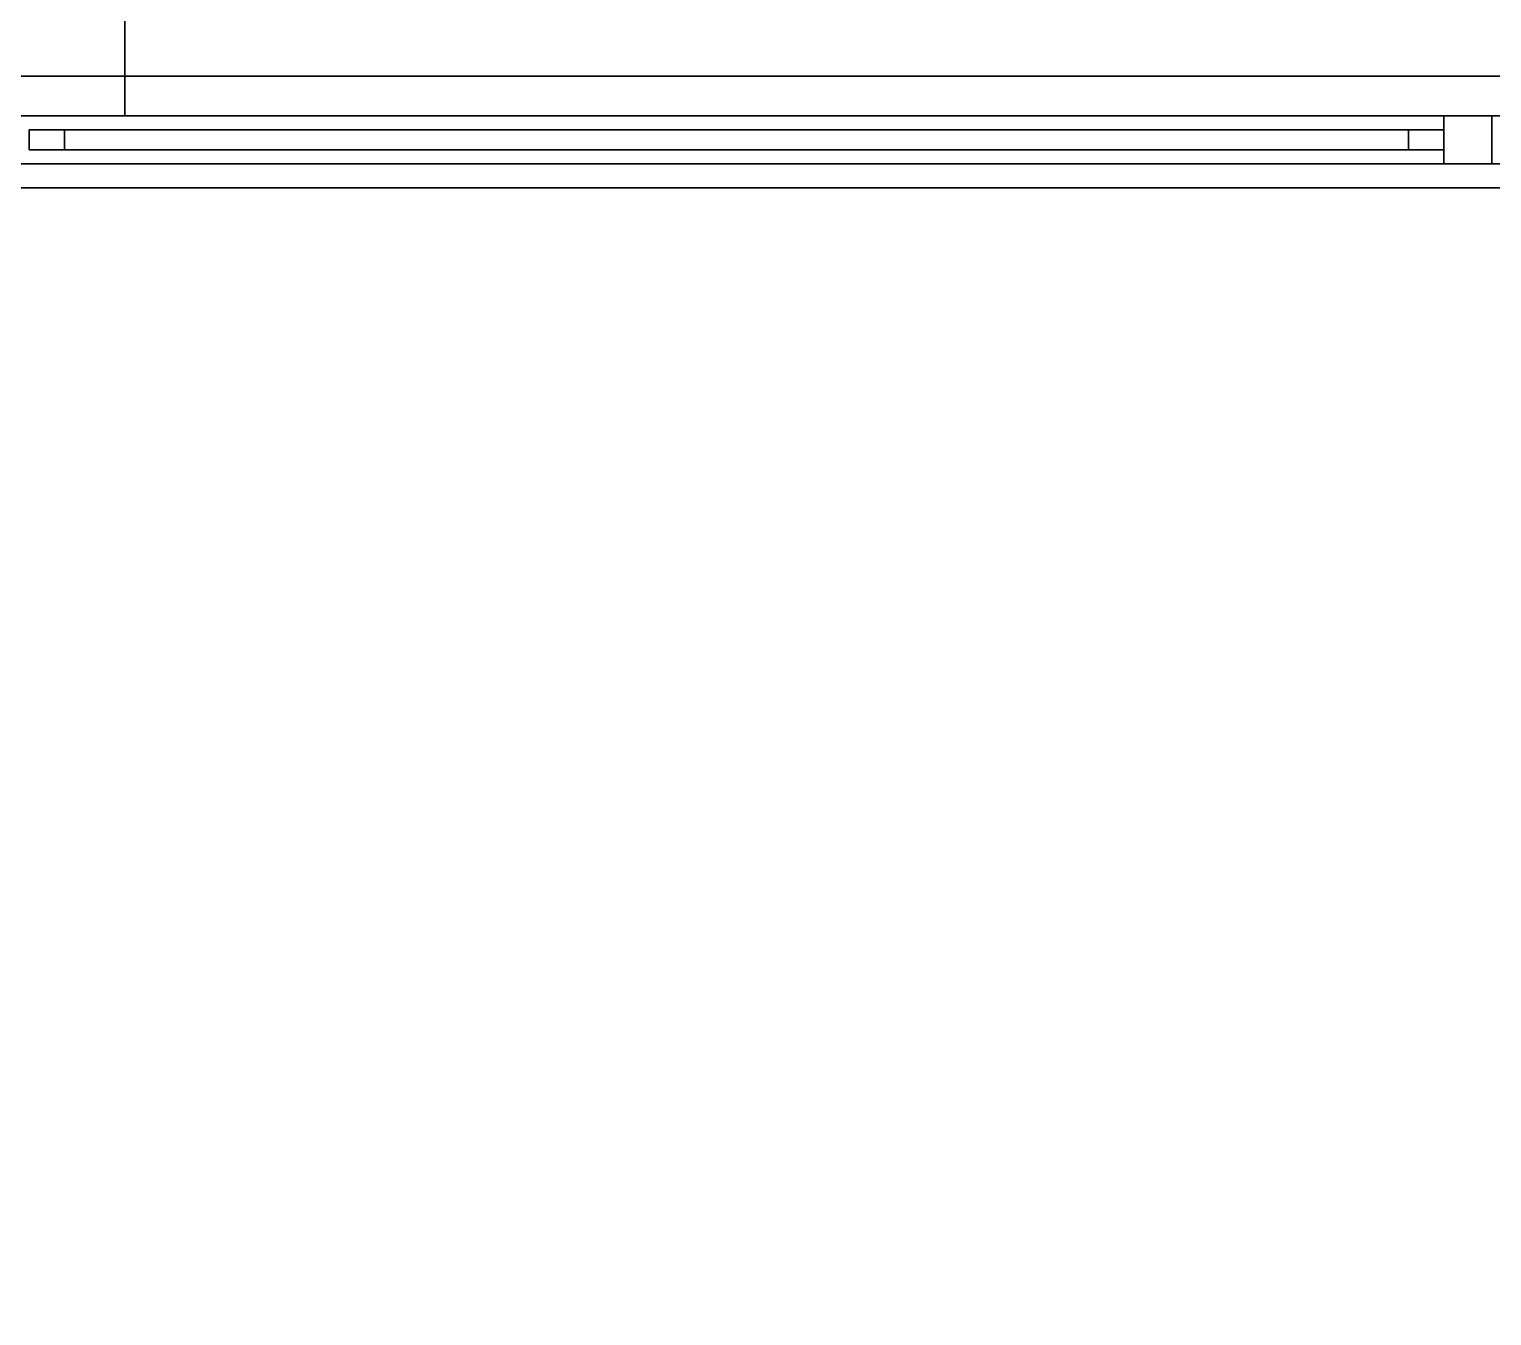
# Model space of a CAD drawing. Header units: millimetres. Extents: x -11 to 11, y -5.8 to 5.8.
# Drawn here: x 7.03 to 8.865, y 1.732 to 3.346 of the extents above; entities that cross this region are included whole.
import ezdxf

# ---------------------------------------------------------------- set-up
doc = ezdxf.new("R2010")
doc.units = ezdxf.units.MM
for name, color, linetype in [('copertura', 8, 'Continuous'), ('cordolo', 251, 'Continuous'), ('cromato', 251, 'Continuous'), ('frangivento', 7, 'Continuous'), ('pavimento', 7, 'Continuous'), ('pavimento_balcone', 254, 'Continuous'), ('pavimento_pt', 7, 'Continuous'), ('rolf', 254, 'Continuous'), ('solaio', 7, 'Continuous'), ('vetro', 249, 'Continuous')]:
    doc.layers.add(name, color=color, linetype=linetype)

msp = doc.modelspace()

# ---------------------------------------------------------------- linework, layer by layer
at = {"layer": 'copertura'}
msp.add_3dface([(0, 4.2375, 6.3), (0, -0.0125, 6.3), (11, -0.0125, 6.3), (11, 4.2375, 6.3)], dxfattribs=at)
at = {"layer": 'cordolo'}
for points in [[(10.7, 3.2875), (10.7, 3.2375), (3.3, 3.2375), (3.3, 3.2875)], [(3.3, 3.2875, 0.05), (3.3, 3.2375, 0.05), (10.7, 3.2375, 0.05), (10.7, 3.2875, 0.05)], [(10.7, 3.2875, 0.05), (3.3, 3.2875, 0.05), (3.3, 3.2875), (10.7, 3.2875)], [(3.3, 3.2375), (10.7, 3.2375), (10.7, 3.2375, 0.05), (3.3, 3.2375, 0.05)]]:
    msp.add_3dface(points, dxfattribs=at)
at = {"layer": 'cromato'}
for points in [[(8.865, 3.2375), (8.865, 3.1775), (8.805, 3.1775), (8.805, 3.2375)], [(8.805, 3.2375, 2.7), (8.805, 3.1775, 2.7), (8.865, 3.1775, 2.7), (8.865, 3.2375, 2.7)], [(8.805, 3.2375), (8.805, 3.1775), (8.805, 3.1775, 2.7), (8.805, 3.2375, 2.7)], [(8.865, 3.2375, 2.7), (8.805, 3.2375, 2.7), (8.805, 3.2375), (8.865, 3.2375)], [(8.865, 3.2375, 3), (8.865, 3.1775, 3), (8.805, 3.1775, 3), (8.805, 3.2375, 3)], [(8.805, 3.2375, 5.7), (8.805, 3.1775, 5.7), (8.865, 3.1775, 5.7), (8.865, 3.2375, 5.7)], [(8.805, 3.2375, 3), (8.805, 3.1775, 3), (8.805, 3.1775, 5.7), (8.805, 3.2375, 5.7)], [(8.865, 3.2375, 5.7), (8.805, 3.2375, 5.7), (8.805, 3.2375, 3), (8.865, 3.2375, 3)], [(8.865, 3.1775), (8.865, 3.2375), (8.865, 3.2375, 2.7), (8.865, 3.1775, 2.7)], [(8.865, 3.1775, 3), (8.865, 3.2375, 3), (8.865, 3.2375, 5.7), (8.865, 3.1775, 5.7)], [(8.805, 3.1775), (8.865, 3.1775), (8.865, 3.1775, 2.7), (8.805, 3.1775, 2.7)], [(8.805, 3.1775, 3), (8.865, 3.1775, 3), (8.865, 3.1775, 5.7), (8.805, 3.1775, 5.7)]]:
    msp.add_3dface(points, dxfattribs=at)
at = {"layer": 'frangivento'}
for points in [[(7.03, 3.22, 3.2025), (7.03, 3.22, 3.27), (8.805, 3.22, 3.27), (8.805, 3.22, 3.2025)], [(7.03, 3.195, 3.2025), (7.03, 3.195, 3.27), (7.03, 3.22, 3.27), (7.03, 3.22, 3.2025)], [(7.03, 3.195, 3.27), (8.805, 3.195, 3.27), (8.805, 3.22, 3.27), (7.03, 3.22, 3.27)], [(8.805, 3.195, 3.2025), (7.03, 3.195, 3.2025), (7.03, 3.22, 3.2025), (8.805, 3.22, 3.2025)], [(7.03, 3.22, 3.405), (7.03, 3.22, 3.4725), (8.805, 3.22, 3.4725), (8.805, 3.22, 3.405)], [(7.03, 3.195, 3.405), (7.03, 3.195, 3.4725), (7.03, 3.22, 3.4725), (7.03, 3.22, 3.405)], [(7.03, 3.195, 3.4725), (8.805, 3.195, 3.4725), (8.805, 3.22, 3.4725), (7.03, 3.22, 3.4725)], [(8.805, 3.195, 3.405), (7.03, 3.195, 3.405), (7.03, 3.22, 3.405), (8.805, 3.22, 3.405)], [(7.03, 3.22, 3.6075), (7.03, 3.22, 3.675), (8.805, 3.22, 3.675), (8.805, 3.22, 3.6075)], [(7.03, 3.195, 3.6075), (7.03, 3.195, 3.675), (7.03, 3.22, 3.675), (7.03, 3.22, 3.6075)], [(7.03, 3.195, 3.675), (8.805, 3.195, 3.675), (8.805, 3.22, 3.675), (7.03, 3.22, 3.675)], [(8.805, 3.195, 3.6075), (7.03, 3.195, 3.6075), (7.03, 3.22, 3.6075), (8.805, 3.22, 3.6075)], [(7.03, 3.22, 3.81), (7.03, 3.22, 3.8775), (8.805, 3.22, 3.8775), (8.805, 3.22, 3.81)], [(7.03, 3.195, 3.81), (7.03, 3.195, 3.8775), (7.03, 3.22, 3.8775), (7.03, 3.22, 3.81)], [(7.03, 3.195, 3.8775), (8.805, 3.195, 3.8775), (8.805, 3.22, 3.8775), (7.03, 3.22, 3.8775)], [(8.805, 3.195, 3.81), (7.03, 3.195, 3.81), (7.03, 3.22, 3.81), (8.805, 3.22, 3.81)], [(7.03, 3.22, 4.0125), (7.03, 3.22, 4.08), (8.805, 3.22, 4.08), (8.805, 3.22, 4.0125)], [(7.03, 3.195, 4.0125), (7.03, 3.195, 4.08), (7.03, 3.22, 4.08), (7.03, 3.22, 4.0125)], [(7.03, 3.195, 4.08), (8.805, 3.195, 4.08), (8.805, 3.22, 4.08), (7.03, 3.22, 4.08)], [(8.805, 3.195, 4.0125), (7.03, 3.195, 4.0125), (7.03, 3.22, 4.0125), (8.805, 3.22, 4.0125)], [(7.03, 3.22, 4.215), (7.03, 3.22, 4.2825), (8.805, 3.22, 4.2825), (8.805, 3.22, 4.215)], [(7.03, 3.195, 4.215), (7.03, 3.195, 4.2825), (7.03, 3.22, 4.2825), (7.03, 3.22, 4.215)], [(7.03, 3.195, 4.2825), (8.805, 3.195, 4.2825), (8.805, 3.22, 4.2825), (7.03, 3.22, 4.2825)], [(8.805, 3.195, 4.215), (7.03, 3.195, 4.215), (7.03, 3.22, 4.215), (8.805, 3.22, 4.215)], [(7.03, 3.22, 4.4175), (7.03, 3.22, 4.485), (8.805, 3.22, 4.485), (8.805, 3.22, 4.4175)], [(7.03, 3.195, 4.4175), (7.03, 3.195, 4.485), (7.03, 3.22, 4.485), (7.03, 3.22, 4.4175)], [(7.03, 3.195, 4.485), (8.805, 3.195, 4.485), (8.805, 3.22, 4.485), (7.03, 3.22, 4.485)], [(8.805, 3.195, 4.4175), (7.03, 3.195, 4.4175), (7.03, 3.22, 4.4175), (8.805, 3.22, 4.4175)], [(7.03, 3.22, 4.62), (7.03, 3.22, 4.6875), (8.805, 3.22, 4.6875), (8.805, 3.22, 4.62)], [(7.03, 3.195, 4.62), (7.03, 3.195, 4.6875), (7.03, 3.22, 4.6875), (7.03, 3.22, 4.62)], [(7.03, 3.195, 4.6875), (8.805, 3.195, 4.6875), (8.805, 3.22, 4.6875), (7.03, 3.22, 4.6875)], [(8.805, 3.195, 4.62), (7.03, 3.195, 4.62), (7.03, 3.22, 4.62), (8.805, 3.22, 4.62)], [(7.03, 3.22, 4.8225), (7.03, 3.22, 4.89), (8.805, 3.22, 4.89), (8.805, 3.22, 4.8225)], [(7.03, 3.195, 4.8225), (7.03, 3.195, 4.89), (7.03, 3.22, 4.89), (7.03, 3.22, 4.8225)], [(7.03, 3.195, 4.89), (8.805, 3.195, 4.89), (8.805, 3.22, 4.89), (7.03, 3.22, 4.89)], [(8.805, 3.195, 4.8225), (7.03, 3.195, 4.8225), (7.03, 3.22, 4.8225), (8.805, 3.22, 4.8225)], [(7.03, 3.22, 5.025), (7.03, 3.22, 5.0925), (8.805, 3.22, 5.0925), (8.805, 3.22, 5.025)], [(7.03, 3.195, 5.025), (7.03, 3.195, 5.0925), (7.03, 3.22, 5.0925), (7.03, 3.22, 5.025)], [(7.03, 3.195, 5.0925), (8.805, 3.195, 5.0925), (8.805, 3.22, 5.0925), (7.03, 3.22, 5.0925)], [(8.805, 3.195, 5.025), (7.03, 3.195, 5.025), (7.03, 3.22, 5.025), (8.805, 3.22, 5.025)], [(7.03, 3.22, 5.2275), (7.03, 3.22, 5.295), (8.805, 3.22, 5.295), (8.805, 3.22, 5.2275)], [(7.03, 3.195, 5.2275), (7.03, 3.195, 5.295), (7.03, 3.22, 5.295), (7.03, 3.22, 5.2275)], [(7.03, 3.195, 5.295), (8.805, 3.195, 5.295), (8.805, 3.22, 5.295), (7.03, 3.22, 5.295)], [(8.805, 3.195, 5.2275), (7.03, 3.195, 5.2275), (7.03, 3.22, 5.2275), (8.805, 3.22, 5.2275)], [(7.03, 3.22, 5.43), (7.03, 3.22, 5.4975), (8.805, 3.22, 5.4975), (8.805, 3.22, 5.43)], [(7.03, 3.195, 5.43), (7.03, 3.195, 5.4975), (7.03, 3.22, 5.4975), (7.03, 3.22, 5.43)], [(7.03, 3.195, 5.4975), (8.805, 3.195, 5.4975), (8.805, 3.22, 5.4975), (7.03, 3.22, 5.4975)], [(8.805, 3.195, 5.43), (7.03, 3.195, 5.43), (7.03, 3.22, 5.43), (8.805, 3.22, 5.43)], [(7.03, 3.22, 5.6325), (7.03, 3.22, 5.7), (8.805, 3.22, 5.7), (8.805, 3.22, 5.6325)], [(7.03, 3.195, 5.6325), (7.03, 3.195, 5.7), (7.03, 3.22, 5.7), (7.03, 3.22, 5.6325)], [(7.03, 3.195, 5.7), (8.805, 3.195, 5.7), (8.805, 3.22, 5.7), (7.03, 3.22, 5.7)], [(8.805, 3.195, 5.6325), (7.03, 3.195, 5.6325), (7.03, 3.22, 5.6325), (8.805, 3.22, 5.6325)], [(7.03, 3.22, 3), (7.03, 3.22, 5.7), (7.0744, 3.22, 5.7), (7.0744, 3.22, 3)], [(7.03, 3.195, 3), (7.03, 3.195, 5.7), (7.03, 3.22, 5.7), (7.03, 3.22, 3)], [(7.03, 3.195, 5.7), (7.0744, 3.195, 5.7), (7.0744, 3.22, 5.7), (7.03, 3.22, 5.7)], [(7.0744, 3.195, 3), (7.03, 3.195, 3), (7.03, 3.22, 3), (7.0744, 3.22, 3)], [(7.03, 3.195, 3), (7.03, 3.195, 3), (7.03, 3.22, 3)], [(7.0744, 3.195, 5.7), (7.0744, 3.195, 3), (7.0744, 3.22, 3), (7.0744, 3.22, 5.7)], [(8.7606, 3.22, 3), (8.7606, 3.22, 5.7), (8.805, 3.22, 5.7), (8.805, 3.22, 3)], [(8.7606, 3.195, 3), (8.7606, 3.195, 5.7), (8.7606, 3.22, 5.7), (8.7606, 3.22, 3)], [(8.7606, 3.195, 5.7), (8.805, 3.195, 5.7), (8.805, 3.22, 5.7), (8.7606, 3.22, 5.7)], [(8.805, 3.195, 3), (8.7606, 3.195, 3), (8.7606, 3.22, 3), (8.805, 3.22, 3)], [(8.7606, 3.195, 3), (8.7606, 3.195, 3), (8.7606, 3.22, 3)], [(8.805, 3.195, 3.27), (8.805, 3.195, 3.2025), (8.805, 3.22, 3.2025), (8.805, 3.22, 3.27)], [(8.805, 3.195, 3.4725), (8.805, 3.195, 3.405), (8.805, 3.22, 3.405), (8.805, 3.22, 3.4725)], [(8.805, 3.195, 3.675), (8.805, 3.195, 3.6075), (8.805, 3.22, 3.6075), (8.805, 3.22, 3.675)], [(8.805, 3.195, 3.8775), (8.805, 3.195, 3.81), (8.805, 3.22, 3.81), (8.805, 3.22, 3.8775)], [(8.805, 3.195, 4.08), (8.805, 3.195, 4.0125), (8.805, 3.22, 4.0125), (8.805, 3.22, 4.08)], [(8.805, 3.195, 4.2825), (8.805, 3.195, 4.215), (8.805, 3.22, 4.215), (8.805, 3.22, 4.2825)], [(8.805, 3.195, 4.485), (8.805, 3.195, 4.4175), (8.805, 3.22, 4.4175), (8.805, 3.22, 4.485)], [(8.805, 3.195, 4.6875), (8.805, 3.195, 4.62), (8.805, 3.22, 4.62), (8.805, 3.22, 4.6875)], [(8.805, 3.195, 4.89), (8.805, 3.195, 4.8225), (8.805, 3.22, 4.8225), (8.805, 3.22, 4.89)], [(8.805, 3.195, 5.0925), (8.805, 3.195, 5.025), (8.805, 3.22, 5.025), (8.805, 3.22, 5.0925)], [(8.805, 3.195, 5.295), (8.805, 3.195, 5.2275), (8.805, 3.22, 5.2275), (8.805, 3.22, 5.295)], [(8.805, 3.195, 5.4975), (8.805, 3.195, 5.43), (8.805, 3.22, 5.43), (8.805, 3.22, 5.4975)], [(8.805, 3.195, 5.7), (8.805, 3.195, 5.6325), (8.805, 3.22, 5.6325), (8.805, 3.22, 5.7)], [(8.805, 3.195, 5.7), (8.805, 3.195, 3), (8.805, 3.22, 3), (8.805, 3.22, 5.7)], [(7.03, 3.195, 3.2025), (7.03, 3.195, 3.27), (8.805, 3.195, 3.27), (8.805, 3.195, 3.2025)], [(7.03, 3.195, 3.405), (7.03, 3.195, 3.4725), (8.805, 3.195, 3.4725), (8.805, 3.195, 3.405)], [(7.03, 3.195, 3.6075), (7.03, 3.195, 3.675), (8.805, 3.195, 3.675), (8.805, 3.195, 3.6075)], [(7.03, 3.195, 3.81), (7.03, 3.195, 3.8775), (8.805, 3.195, 3.8775), (8.805, 3.195, 3.81)], [(7.03, 3.195, 4.0125), (7.03, 3.195, 4.08), (8.805, 3.195, 4.08), (8.805, 3.195, 4.0125)], [(7.03, 3.195, 4.215), (7.03, 3.195, 4.2825), (8.805, 3.195, 4.2825), (8.805, 3.195, 4.215)], [(7.03, 3.195, 4.4175), (7.03, 3.195, 4.485), (8.805, 3.195, 4.485), (8.805, 3.195, 4.4175)], [(7.03, 3.195, 4.62), (7.03, 3.195, 4.6875), (8.805, 3.195, 4.6875), (8.805, 3.195, 4.62)], [(7.03, 3.195, 4.8225), (7.03, 3.195, 4.89), (8.805, 3.195, 4.89), (8.805, 3.195, 4.8225)], [(7.03, 3.195, 5.025), (7.03, 3.195, 5.0925), (8.805, 3.195, 5.0925), (8.805, 3.195, 5.025)], [(7.03, 3.195, 5.2275), (7.03, 3.195, 5.295), (8.805, 3.195, 5.295), (8.805, 3.195, 5.2275)], [(7.03, 3.195, 5.43), (7.03, 3.195, 5.4975), (8.805, 3.195, 5.4975), (8.805, 3.195, 5.43)], [(7.03, 3.195, 5.6325), (7.03, 3.195, 5.7), (8.805, 3.195, 5.7), (8.805, 3.195, 5.6325)], [(7.03, 3.195, 3), (7.03, 3.195, 5.7), (7.0744, 3.195, 5.7), (7.0744, 3.195, 3)], [(8.7606, 3.195, 3), (8.7606, 3.195, 5.7), (8.805, 3.195, 5.7), (8.805, 3.195, 3)]]:
    msp.add_3dface(points, dxfattribs=at)
at = {"layer": 'pavimento'}
for points in [[(7, 3.2375), (7, 0.7375), (10.7, 0.7375), (10.7, 3.2375)], [(7, 3.2375, 3), (7, 0.7375, 3), (10.7, 0.7375, 3), (10.7, 3.2375, 3)]]:
    msp.add_3dface(points, dxfattribs=at)
at = {"layer": 'pavimento_balcone'}
msp.add_3dface([(3.3, 5.7375, 3), (3.3, 3.2375, 3), (10.7, 3.2375, 3), (10.7, 5.7375, 3)], dxfattribs=at)
at = {"layer": 'pavimento_pt'}
for points in [[(7.15, 3.2375), (5.225, 3.2375), (5.225, 4.4875), (7.15, 4.4875)], [(9.075, 3.2375), (7.15, 3.2375), (7.15, 4.4875), (9.075, 4.4875)]]:
    msp.add_3dface(points, dxfattribs=at)
at = {"layer": 'rolf'}
for points in [[(7.15, 4.4875, 2.7), (7.15, 3.2375, 2.7), (3.3, 3.2375, 2.7), (3.3, 4.4875, 2.7)], [(10.7, 4.4875, 2.7), (10.7, 3.2375, 2.7), (7.15, 3.2375, 2.7), (7.15, 4.4875, 2.7)], [(0, 4.2375, 5.8), (0, -0.0125, 5.8), (10.7, -0.0125, 5.8), (10.7, 4.2375, 5.8)], [(10.7, 3.2375, 2.7), (10.7, 0.7375, 2.7), (7, 0.7375, 2.7), (7, 3.2375, 2.7)]]:
    msp.add_3dface(points, dxfattribs=at)
at = {"layer": 'solaio'}
for points in [[(3.3, 3.2375, 2.7), (7.15, 3.2375, 2.7), (7.15, 3.2375, 2.85), (3.3, 3.2375, 2.85)], [(3.3, 3.2375, 2.85), (7.15, 3.2375, 2.85), (7.15, 3.2375, 3), (3.3, 3.2375, 3)], [(10.7, 3.2375, 3), (7, 3.2375, 3), (7, 3.2375, 2.85), (10.7, 3.2375, 2.85)], [(10.7, 3.2375, 2.85), (7, 3.2375, 2.85), (7, 3.2375, 2.7), (10.7, 3.2375, 2.7)], [(7.15, 3.2375, 2.7), (11, 3.2375, 2.7), (11, 3.2375, 2.85), (7.15, 3.2375, 2.85)], [(7.15, 3.2375, 2.85), (11, 3.2375, 2.85), (11, 3.2375, 3), (7.15, 3.2375, 3)]]:
    msp.add_3dface(points, dxfattribs=at)
at = {"layer": 'vetro'}
for points in [[(10.7, 3.1775), (10.7, 3.1475), (3.3, 3.1475), (3.3, 3.1775)], [(3.3, 3.1775, 2.7), (3.3, 3.1475, 2.7), (10.7, 3.1475, 2.7), (10.7, 3.1775, 2.7)], [(10.7, 3.1775, 2.7), (3.3, 3.1775, 2.7), (3.3, 3.1775), (10.7, 3.1775)], [(10.7, 3.1775, 3), (10.7, 3.1475, 3), (3.3, 3.1475, 3), (3.3, 3.1775, 3)], [(3.3, 3.1775, 5.7), (3.3, 3.1475, 5.7), (10.7, 3.1475, 5.7), (10.7, 3.1775, 5.7)], [(10.7, 3.1775, 5.7), (3.3, 3.1775, 5.7), (3.3, 3.1775, 3), (10.7, 3.1775, 3)], [(3.3, 3.1475), (10.7, 3.1475), (10.7, 3.1475, 2.7), (3.3, 3.1475, 2.7)], [(3.3, 3.1475, 3), (10.7, 3.1475, 3), (10.7, 3.1475, 5.7), (3.3, 3.1475, 5.7)]]:
    msp.add_3dface(points, dxfattribs=at)

doc.saveas('drawing.dxf')
